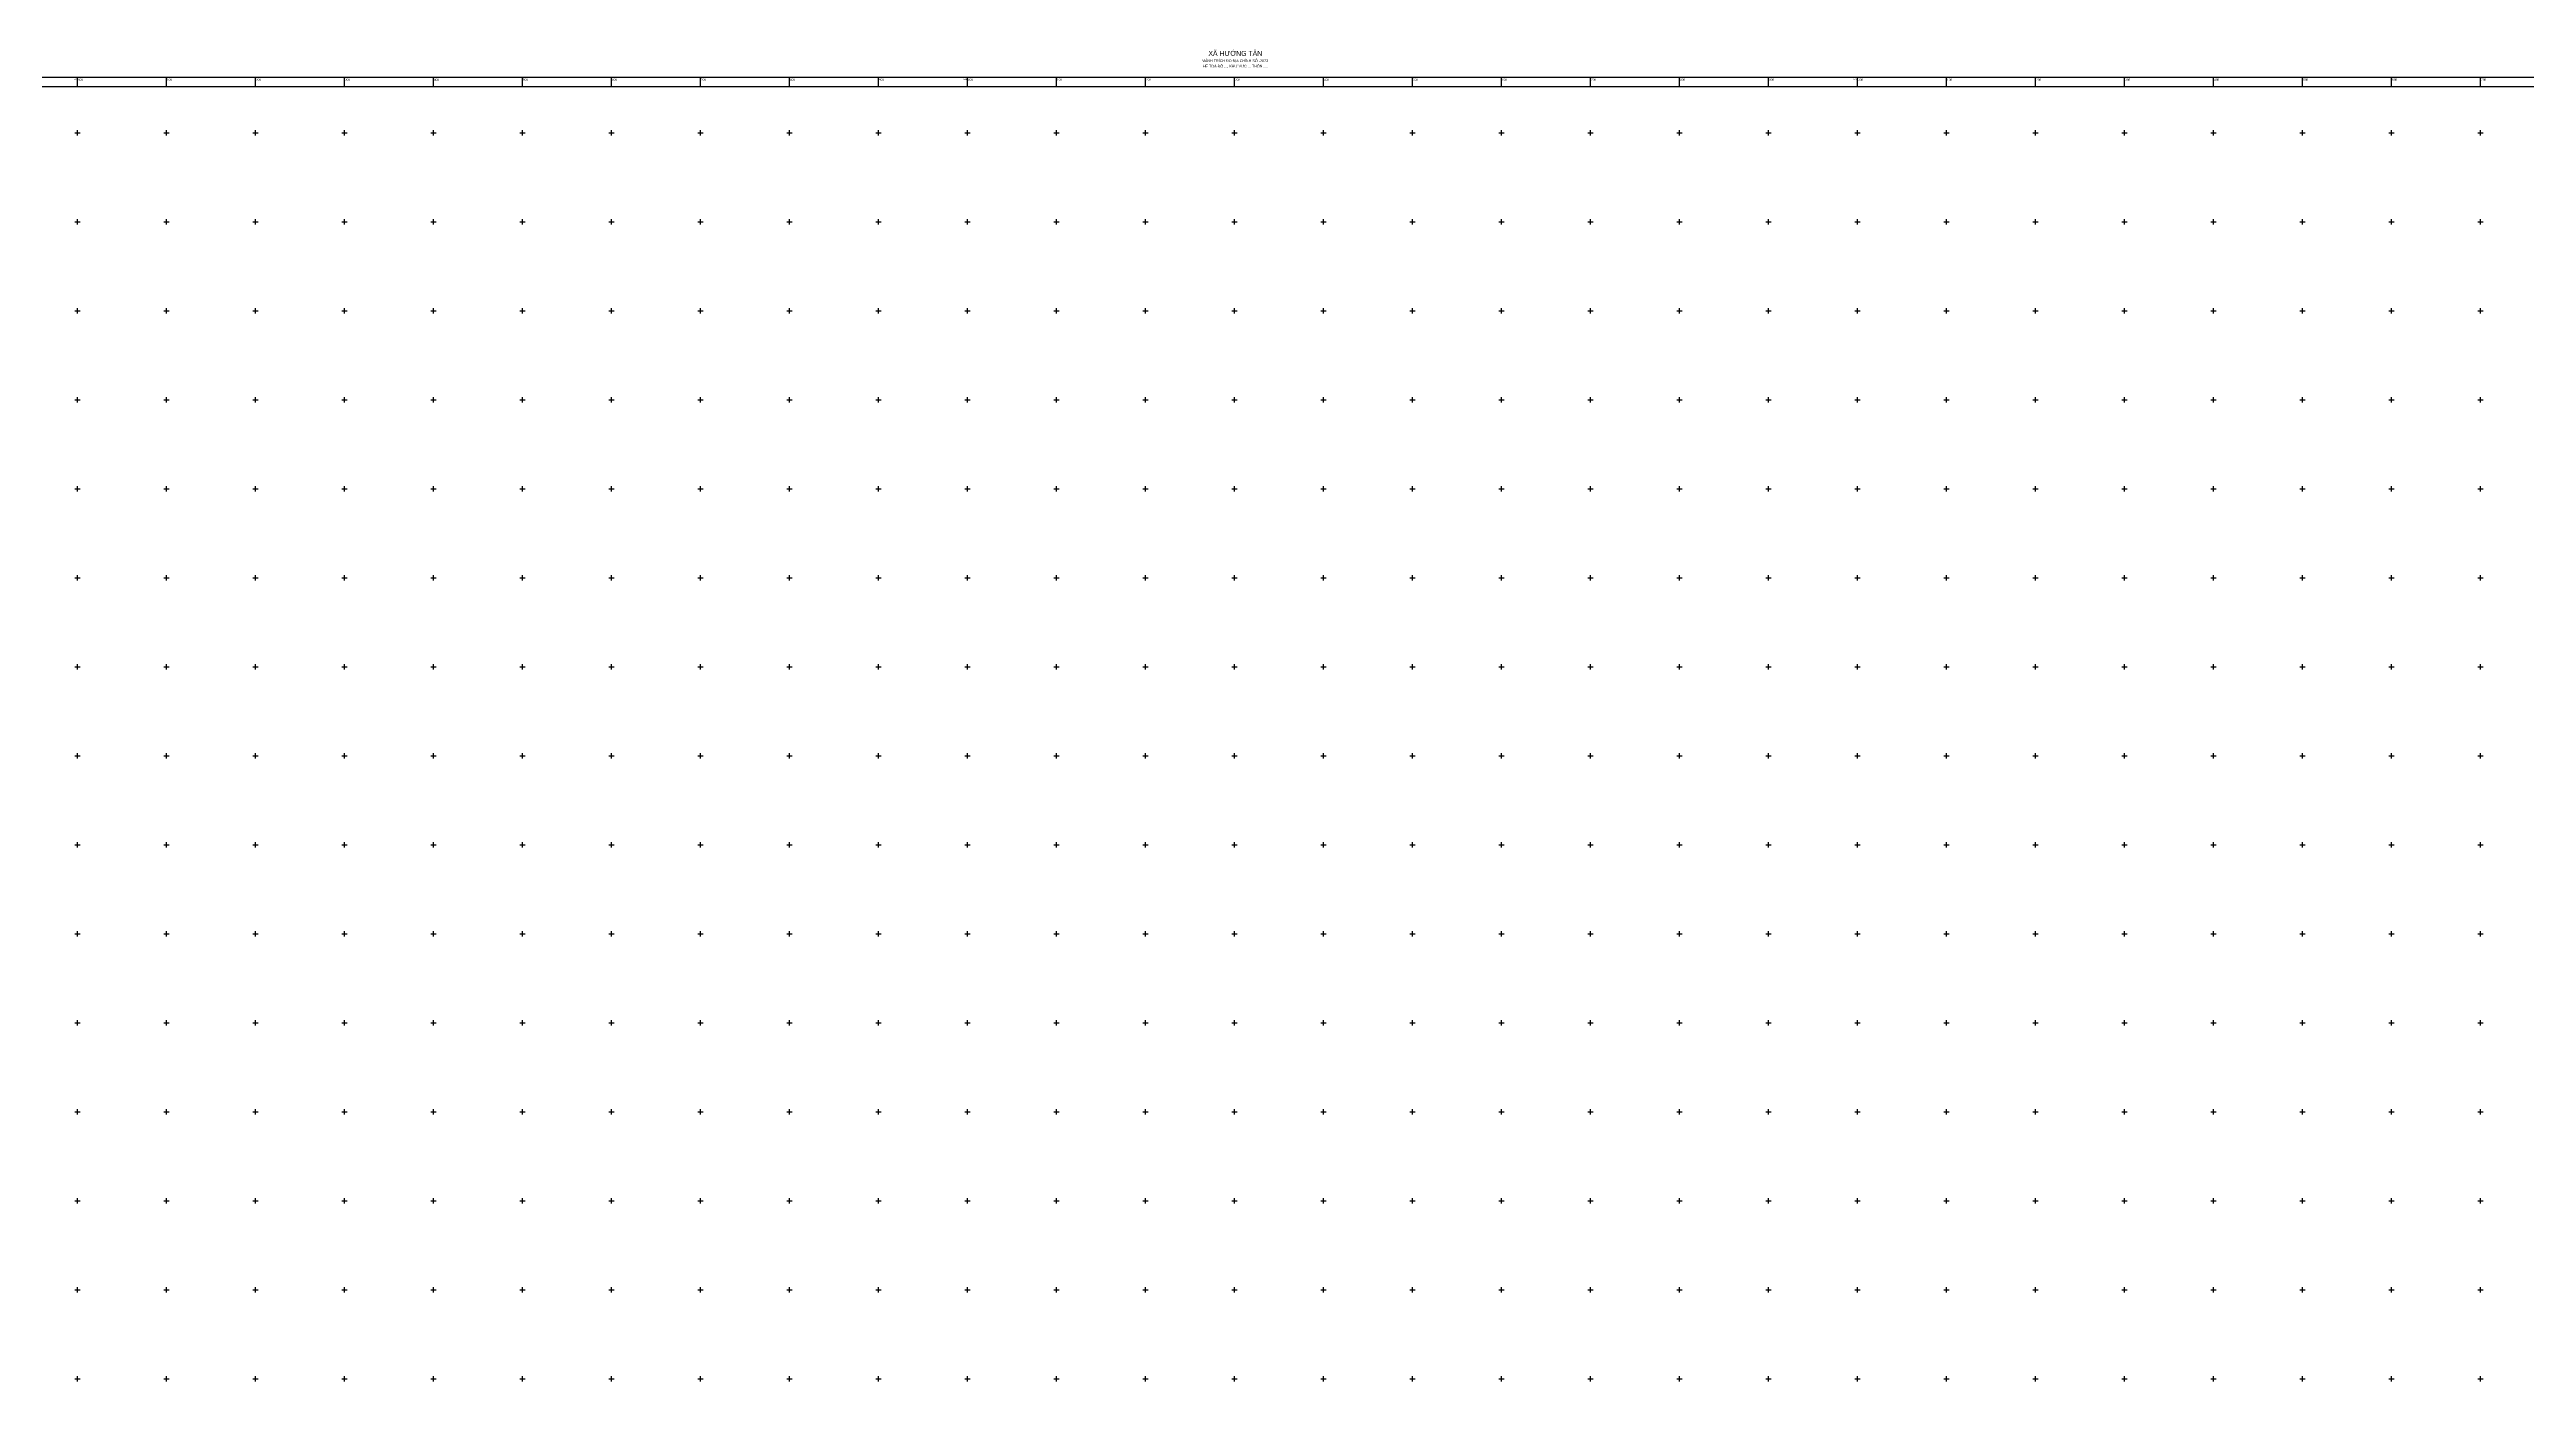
# Model space of a CAD drawing. Extents: x 542197 to 550482, y 1822129 to 1845893.
# Drawn here: x 544969 to 547751, y 1844381 to 1845893 of the extents above; entities that cross this region are included whole.
import ezdxf

# ---------------------------------------------------------------- set-up
doc = ezdxf.new("R2010")
doc.units = 0
doc.layers.add('Level 63', color=7, linetype='Continuous')

msp = doc.modelspace()

# ---------------------------------------------------------------- linework, layer by layer
at = {"layer": 'Level 63'}
for p, q in [((545000, 1845851.8), (545000, 1845862.3)), ((545100, 1845851.8), (545100, 1845862.3)), ((545200, 1845851.8), (545200, 1845862.3)), ((545300, 1845851.8), (545300, 1845862.3)), ((545400, 1845851.8), (545400, 1845862.3)), ((545500, 1845851.8), (545500, 1845862.3)), ((545600, 1845851.8), (545600, 1845862.3)), ((545700, 1845851.8), (545700, 1845862.3)), ((545800, 1845851.8), (545800, 1845862.3)), ((545900, 1845851.8), (545900, 1845862.3)), ((546000, 1845851.8), (546000, 1845862.3)), ((546100, 1845851.8), (546100, 1845862.3)), ((546200, 1845851.8), (546200, 1845862.3)), ((546300, 1845851.8), (546300, 1845862.3)), ((546400, 1845851.8), (546400, 1845862.3)), ((546500, 1845851.8), (546500, 1845862.3)), ((546600, 1845851.8), (546600, 1845862.3)), ((546700, 1845851.8), (546700, 1845862.3)), ((546800, 1845851.8), (546800, 1845862.3)), ((546900, 1845851.8), (546900, 1845862.3)), ((547000, 1845851.8), (547000, 1845862.3)), ((547100, 1845851.8), (547100, 1845862.3)), ((547200, 1845851.8), (547200, 1845862.3)), ((547300, 1845851.8), (547300, 1845862.3)), ((547400, 1845851.8), (547400, 1845862.3)), ((547500, 1845851.8), (547500, 1845862.3)), ((547600, 1845851.8), (547600, 1845862.3)), ((547700, 1845851.8), (547700, 1845862.3)), ((544997, 1845800), (545003, 1845800)), ((545000, 1845797), (545000, 1845803)), ((545097, 1845800), (545103, 1845800)), ((545100, 1845797), (545100, 1845803)), ((545197, 1845800), (545203, 1845800)), ((545200, 1845797), (545200, 1845803)), ((545297, 1845800), (545303, 1845800)), ((545300, 1845797), (545300, 1845803)), ((545397, 1845800), (545403, 1845800)), ((545400, 1845797), (545400, 1845803)), ((545497, 1845800), (545503, 1845800)), ((545500, 1845797), (545500, 1845803)), ((545597, 1845800), (545603, 1845800)), ((545600, 1845797), (545600, 1845803)), ((545697, 1845800), (545703, 1845800)), ((545700, 1845797), (545700, 1845803)), ((545797, 1845800), (545803, 1845800)), ((545800, 1845797), (545800, 1845803)), ((545897, 1845800), (545903, 1845800)), ((545900, 1845797), (545900, 1845803)), ((545997, 1845800), (546003, 1845800)), ((546000, 1845797), (546000, 1845803)), ((546097, 1845800), (546103, 1845800)), ((546100, 1845797), (546100, 1845803)), ((546197, 1845800), (546203, 1845800)), ((546200, 1845797), (546200, 1845803)), ((546297, 1845800), (546303, 1845800)), ((546300, 1845797), (546300, 1845803)), ((546397, 1845800), (546403, 1845800)), ((546400, 1845797), (546400, 1845803)), ((546497, 1845800), (546503, 1845800)), ((546500, 1845797), (546500, 1845803)), ((546597, 1845800), (546603, 1845800)), ((546600, 1845797), (546600, 1845803)), ((546697, 1845800), (546703, 1845800)), ((546700, 1845797), (546700, 1845803)), ((546797, 1845800), (546803, 1845800)), ((546800, 1845797), (546800, 1845803)), ((546897, 1845800), (546903, 1845800)), ((546900, 1845797), (546900, 1845803)), ((546997, 1845800), (547003, 1845800)), ((547000, 1845797), (547000, 1845803)), ((547097, 1845800), (547103, 1845800)), ((547100, 1845797), (547100, 1845803)), ((547197, 1845800), (547203, 1845800)), ((547200, 1845797), (547200, 1845803)), ((547297, 1845800), (547303, 1845800)), ((547300, 1845797), (547300, 1845803)), ((547397, 1845800), (547403, 1845800)), ((547400, 1845797), (547400, 1845803)), ((547497, 1845800), (547503, 1845800)), ((547500, 1845797), (547500, 1845803)), ((547597, 1845800), (547603, 1845800)), ((547600, 1845797), (547600, 1845803)), ((547697, 1845800), (547703, 1845800)), ((547700, 1845797), (547700, 1845803)), ((544997, 1845700), (545003, 1845700)), ((545000, 1845697), (545000, 1845703)), ((545097, 1845700), (545103, 1845700)), ((545100, 1845697), (545100, 1845703)), ((545197, 1845700), (545203, 1845700)), ((545200, 1845697), (545200, 1845703)), ((545297, 1845700), (545303, 1845700)), ((545300, 1845697), (545300, 1845703)), ((545397, 1845700), (545403, 1845700)), ((545400, 1845697), (545400, 1845703)), ((545497, 1845700), (545503, 1845700)), ((545500, 1845697), (545500, 1845703)), ((545597, 1845700), (545603, 1845700)), ((545600, 1845697), (545600, 1845703)), ((545697, 1845700), (545703, 1845700)), ((545700, 1845697), (545700, 1845703)), ((545797, 1845700), (545803, 1845700)), ((545800, 1845697), (545800, 1845703)), ((545897, 1845700), (545903, 1845700)), ((545900, 1845697), (545900, 1845703)), ((545997, 1845700), (546003, 1845700)), ((546000, 1845697), (546000, 1845703)), ((546097, 1845700), (546103, 1845700)), ((546100, 1845697), (546100, 1845703)), ((546197, 1845700), (546203, 1845700)), ((546200, 1845697), (546200, 1845703)), ((546297, 1845700), (546303, 1845700)), ((546300, 1845697), (546300, 1845703)), ((546397, 1845700), (546403, 1845700)), ((546400, 1845697), (546400, 1845703)), ((546497, 1845700), (546503, 1845700)), ((546500, 1845697), (546500, 1845703)), ((546597, 1845700), (546603, 1845700)), ((546600, 1845697), (546600, 1845703)), ((546697, 1845700), (546703, 1845700)), ((546700, 1845697), (546700, 1845703)), ((546797, 1845700), (546803, 1845700)), ((546800, 1845697), (546800, 1845703)), ((546897, 1845700), (546903, 1845700)), ((546900, 1845697), (546900, 1845703)), ((546997, 1845700), (547003, 1845700)), ((547000, 1845697), (547000, 1845703)), ((547097, 1845700), (547103, 1845700)), ((547100, 1845697), (547100, 1845703)), ((547197, 1845700), (547203, 1845700)), ((547200, 1845697), (547200, 1845703)), ((547297, 1845700), (547303, 1845700)), ((547300, 1845697), (547300, 1845703)), ((547397, 1845700), (547403, 1845700)), ((547400, 1845697), (547400, 1845703)), ((547497, 1845700), (547503, 1845700)), ((547500, 1845697), (547500, 1845703)), ((547597, 1845700), (547603, 1845700)), ((547600, 1845697), (547600, 1845703)), ((547697, 1845700), (547703, 1845700)), ((547700, 1845697), (547700, 1845703)), ((544997, 1845600), (545003, 1845600)), ((545000, 1845597), (545000, 1845603)), ((545097, 1845600), (545103, 1845600)), ((545100, 1845597), (545100, 1845603)), ((545197, 1845600), (545203, 1845600)), ((545200, 1845597), (545200, 1845603)), ((545297, 1845600), (545303, 1845600)), ((545300, 1845597), (545300, 1845603)), ((545397, 1845600), (545403, 1845600)), ((545400, 1845597), (545400, 1845603)), ((545497, 1845600), (545503, 1845600)), ((545500, 1845597), (545500, 1845603)), ((545597, 1845600), (545603, 1845600)), ((545600, 1845597), (545600, 1845603)), ((545697, 1845600), (545703, 1845600)), ((545700, 1845597), (545700, 1845603)), ((545797, 1845600), (545803, 1845600)), ((545800, 1845597), (545800, 1845603)), ((545897, 1845600), (545903, 1845600)), ((545900, 1845597), (545900, 1845603)), ((545997, 1845600), (546003, 1845600)), ((546000, 1845597), (546000, 1845603)), ((546097, 1845600), (546103, 1845600)), ((546100, 1845597), (546100, 1845603)), ((546197, 1845600), (546203, 1845600)), ((546200, 1845597), (546200, 1845603)), ((546297, 1845600), (546303, 1845600)), ((546300, 1845597), (546300, 1845603)), ((546397, 1845600), (546403, 1845600)), ((546400, 1845597), (546400, 1845603)), ((546497, 1845600), (546503, 1845600)), ((546500, 1845597), (546500, 1845603)), ((546597, 1845600), (546603, 1845600)), ((546600, 1845597), (546600, 1845603)), ((546697, 1845600), (546703, 1845600)), ((546700, 1845597), (546700, 1845603)), ((546797, 1845600), (546803, 1845600)), ((546800, 1845597), (546800, 1845603)), ((546897, 1845600), (546903, 1845600)), ((546900, 1845597), (546900, 1845603)), ((546997, 1845600), (547003, 1845600)), ((547000, 1845597), (547000, 1845603)), ((547097, 1845600), (547103, 1845600)), ((547100, 1845597), (547100, 1845603)), ((547197, 1845600), (547203, 1845600)), ((547200, 1845597), (547200, 1845603)), ((547297, 1845600), (547303, 1845600)), ((547300, 1845597), (547300, 1845603)), ((547397, 1845600), (547403, 1845600)), ((547400, 1845597), (547400, 1845603)), ((547497, 1845600), (547503, 1845600)), ((547500, 1845597), (547500, 1845603)), ((547597, 1845600), (547603, 1845600)), ((547600, 1845597), (547600, 1845603)), ((547697, 1845600), (547703, 1845600)), ((547700, 1845597), (547700, 1845603)), ((544997, 1845500), (545003, 1845500)), ((545000, 1845497), (545000, 1845503)), ((545097, 1845500), (545103, 1845500)), ((545100, 1845497), (545100, 1845503)), ((545197, 1845500), (545203, 1845500)), ((545200, 1845497), (545200, 1845503)), ((545297, 1845500), (545303, 1845500)), ((545300, 1845497), (545300, 1845503)), ((545397, 1845500), (545403, 1845500)), ((545400, 1845497), (545400, 1845503)), ((545497, 1845500), (545503, 1845500)), ((545500, 1845497), (545500, 1845503)), ((545597, 1845500), (545603, 1845500)), ((545600, 1845497), (545600, 1845503)), ((545697, 1845500), (545703, 1845500)), ((545700, 1845497), (545700, 1845503)), ((545797, 1845500), (545803, 1845500)), ((545800, 1845497), (545800, 1845503)), ((545897, 1845500), (545903, 1845500)), ((545900, 1845497), (545900, 1845503)), ((545997, 1845500), (546003, 1845500)), ((546000, 1845497), (546000, 1845503)), ((546097, 1845500), (546103, 1845500)), ((546100, 1845497), (546100, 1845503)), ((546197, 1845500), (546203, 1845500)), ((546200, 1845497), (546200, 1845503)), ((546297, 1845500), (546303, 1845500)), ((546300, 1845497), (546300, 1845503)), ((546397, 1845500), (546403, 1845500)), ((546400, 1845497), (546400, 1845503)), ((546497, 1845500), (546503, 1845500)), ((546500, 1845497), (546500, 1845503)), ((546597, 1845500), (546603, 1845500)), ((546600, 1845497), (546600, 1845503)), ((546697, 1845500), (546703, 1845500)), ((546700, 1845497), (546700, 1845503)), ((546797, 1845500), (546803, 1845500)), ((546800, 1845497), (546800, 1845503)), ((546897, 1845500), (546903, 1845500)), ((546900, 1845497), (546900, 1845503)), ((546997, 1845500), (547003, 1845500)), ((547000, 1845497), (547000, 1845503)), ((547097, 1845500), (547103, 1845500)), ((547100, 1845497), (547100, 1845503)), ((547197, 1845500), (547203, 1845500)), ((547200, 1845497), (547200, 1845503)), ((547297, 1845500), (547303, 1845500)), ((547300, 1845497), (547300, 1845503)), ((547397, 1845500), (547403, 1845500)), ((547400, 1845497), (547400, 1845503)), ((547497, 1845500), (547503, 1845500)), ((547500, 1845497), (547500, 1845503)), ((547597, 1845500), (547603, 1845500)), ((547600, 1845497), (547600, 1845503)), ((547697, 1845500), (547703, 1845500)), ((547700, 1845497), (547700, 1845503)), ((545000, 1845397), (545000, 1845403)), ((545100, 1845397), (545100, 1845403)), ((545200, 1845397), (545200, 1845403)), ((545300, 1845397), (545300, 1845403)), ((545400, 1845397), (545400, 1845403)), ((545500, 1845397), (545500, 1845403)), ((545600, 1845397), (545600, 1845403)), ((545700, 1845397), (545700, 1845403)), ((545800, 1845397), (545800, 1845403)), ((545900, 1845397), (545900, 1845403)), ((546000, 1845397), (546000, 1845403)), ((546100, 1845397), (546100, 1845403)), ((546200, 1845397), (546200, 1845403)), ((546300, 1845397), (546300, 1845403)), ((546400, 1845397), (546400, 1845403)), ((546500, 1845397), (546500, 1845403)), ((546600, 1845397), (546600, 1845403)), ((546700, 1845397), (546700, 1845403)), ((546800, 1845397), (546800, 1845403)), ((546900, 1845397), (546900, 1845403)), ((547000, 1845397), (547000, 1845403)), ((547100, 1845397), (547100, 1845403)), ((547200, 1845397), (547200, 1845403)), ((547300, 1845397), (547300, 1845403)), ((547400, 1845397), (547400, 1845403)), ((547500, 1845397), (547500, 1845403)), ((547600, 1845397), (547600, 1845403)), ((547700, 1845397), (547700, 1845403)), ((544997, 1845400), (545003, 1845400)), ((545097, 1845400), (545103, 1845400)), ((545197, 1845400), (545203, 1845400)), ((545297, 1845400), (545303, 1845400)), ((545397, 1845400), (545403, 1845400)), ((545497, 1845400), (545503, 1845400)), ((545597, 1845400), (545603, 1845400)), ((545697, 1845400), (545703, 1845400)), ((545797, 1845400), (545803, 1845400)), ((545897, 1845400), (545903, 1845400)), ((545997, 1845400), (546003, 1845400)), ((546097, 1845400), (546103, 1845400)), ((546197, 1845400), (546203, 1845400)), ((546297, 1845400), (546303, 1845400)), ((546397, 1845400), (546403, 1845400)), ((546497, 1845400), (546503, 1845400)), ((546597, 1845400), (546603, 1845400)), ((546697, 1845400), (546703, 1845400)), ((546797, 1845400), (546803, 1845400)), ((546897, 1845400), (546903, 1845400)), ((546997, 1845400), (547003, 1845400)), ((547097, 1845400), (547103, 1845400)), ((547197, 1845400), (547203, 1845400)), ((547297, 1845400), (547303, 1845400)), ((547397, 1845400), (547403, 1845400)), ((547497, 1845400), (547503, 1845400)), ((547597, 1845400), (547603, 1845400)), ((547697, 1845400), (547703, 1845400)), ((544997, 1845300), (545003, 1845300)), ((545000, 1845297), (545000, 1845303)), ((545097, 1845300), (545103, 1845300)), ((545100, 1845297), (545100, 1845303)), ((545197, 1845300), (545203, 1845300)), ((545200, 1845297), (545200, 1845303)), ((545297, 1845300), (545303, 1845300)), ((545300, 1845297), (545300, 1845303)), ((545397, 1845300), (545403, 1845300)), ((545400, 1845297), (545400, 1845303)), ((545497, 1845300), (545503, 1845300)), ((545500, 1845297), (545500, 1845303)), ((545597, 1845300), (545603, 1845300)), ((545600, 1845297), (545600, 1845303)), ((545697, 1845300), (545703, 1845300)), ((545700, 1845297), (545700, 1845303)), ((545797, 1845300), (545803, 1845300)), ((545800, 1845297), (545800, 1845303)), ((545897, 1845300), (545903, 1845300)), ((545900, 1845297), (545900, 1845303)), ((545997, 1845300), (546003, 1845300)), ((546000, 1845297), (546000, 1845303)), ((546097, 1845300), (546103, 1845300)), ((546100, 1845297), (546100, 1845303)), ((546197, 1845300), (546203, 1845300)), ((546200, 1845297), (546200, 1845303)), ((546297, 1845300), (546303, 1845300)), ((546300, 1845297), (546300, 1845303)), ((546397, 1845300), (546403, 1845300)), ((546400, 1845297), (546400, 1845303)), ((546497, 1845300), (546503, 1845300)), ((546500, 1845297), (546500, 1845303)), ((546597, 1845300), (546603, 1845300)), ((546600, 1845297), (546600, 1845303)), ((546697, 1845300), (546703, 1845300)), ((546700, 1845297), (546700, 1845303)), ((546797, 1845300), (546803, 1845300)), ((546800, 1845297), (546800, 1845303)), ((546897, 1845300), (546903, 1845300)), ((546900, 1845297), (546900, 1845303)), ((546997, 1845300), (547003, 1845300)), ((547000, 1845297), (547000, 1845303)), ((547097, 1845300), (547103, 1845300)), ((547100, 1845297), (547100, 1845303)), ((547197, 1845300), (547203, 1845300)), ((547200, 1845297), (547200, 1845303)), ((547297, 1845300), (547303, 1845300)), ((547300, 1845297), (547300, 1845303)), ((547397, 1845300), (547403, 1845300)), ((547400, 1845297), (547400, 1845303)), ((547497, 1845300), (547503, 1845300)), ((547500, 1845297), (547500, 1845303)), ((547597, 1845300), (547603, 1845300)), ((547600, 1845297), (547600, 1845303)), ((547697, 1845300), (547703, 1845300)), ((547700, 1845297), (547700, 1845303)), ((544997, 1845200), (545003, 1845200)), ((545000, 1845197), (545000, 1845203)), ((545097, 1845200), (545103, 1845200)), ((545100, 1845197), (545100, 1845203)), ((545197, 1845200), (545203, 1845200)), ((545200, 1845197), (545200, 1845203)), ((545297, 1845200), (545303, 1845200)), ((545300, 1845197), (545300, 1845203)), ((545397, 1845200), (545403, 1845200)), ((545400, 1845197), (545400, 1845203)), ((545497, 1845200), (545503, 1845200)), ((545500, 1845197), (545500, 1845203)), ((545597, 1845200), (545603, 1845200)), ((545600, 1845197), (545600, 1845203)), ((545697, 1845200), (545703, 1845200)), ((545700, 1845197), (545700, 1845203)), ((545797, 1845200), (545803, 1845200)), ((545800, 1845197), (545800, 1845203)), ((545897, 1845200), (545903, 1845200)), ((545900, 1845197), (545900, 1845203)), ((545997, 1845200), (546003, 1845200)), ((546000, 1845197), (546000, 1845203)), ((546097, 1845200), (546103, 1845200)), ((546100, 1845197), (546100, 1845203)), ((546197, 1845200), (546203, 1845200)), ((546200, 1845197), (546200, 1845203)), ((546297, 1845200), (546303, 1845200)), ((546300, 1845197), (546300, 1845203)), ((546397, 1845200), (546403, 1845200)), ((546400, 1845197), (546400, 1845203)), ((546497, 1845200), (546503, 1845200)), ((546500, 1845197), (546500, 1845203)), ((546597, 1845200), (546603, 1845200)), ((546600, 1845197), (546600, 1845203)), ((546697, 1845200), (546703, 1845200)), ((546700, 1845197), (546700, 1845203)), ((546797, 1845200), (546803, 1845200)), ((546800, 1845197), (546800, 1845203)), ((546897, 1845200), (546903, 1845200)), ((546900, 1845197), (546900, 1845203)), ((546997, 1845200), (547003, 1845200)), ((547000, 1845197), (547000, 1845203)), ((547097, 1845200), (547103, 1845200)), ((547100, 1845197), (547100, 1845203)), ((547197, 1845200), (547203, 1845200)), ((547200, 1845197), (547200, 1845203)), ((547297, 1845200), (547303, 1845200)), ((547300, 1845197), (547300, 1845203)), ((547397, 1845200), (547403, 1845200)), ((547400, 1845197), (547400, 1845203)), ((547497, 1845200), (547503, 1845200)), ((547500, 1845197), (547500, 1845203)), ((547597, 1845200), (547603, 1845200)), ((547600, 1845197), (547600, 1845203)), ((547697, 1845200), (547703, 1845200)), ((547700, 1845197), (547700, 1845203)), ((544997, 1845100), (545003, 1845100)), ((545000, 1845097), (545000, 1845103)), ((545097, 1845100), (545103, 1845100)), ((545100, 1845097), (545100, 1845103)), ((545197, 1845100), (545203, 1845100)), ((545200, 1845097), (545200, 1845103)), ((545297, 1845100), (545303, 1845100)), ((545300, 1845097), (545300, 1845103)), ((545397, 1845100), (545403, 1845100)), ((545400, 1845097), (545400, 1845103)), ((545497, 1845100), (545503, 1845100)), ((545500, 1845097), (545500, 1845103)), ((545597, 1845100), (545603, 1845100)), ((545600, 1845097), (545600, 1845103)), ((545697, 1845100), (545703, 1845100)), ((545700, 1845097), (545700, 1845103)), ((545797, 1845100), (545803, 1845100)), ((545800, 1845097), (545800, 1845103)), ((545897, 1845100), (545903, 1845100)), ((545900, 1845097), (545900, 1845103)), ((545997, 1845100), (546003, 1845100)), ((546000, 1845097), (546000, 1845103)), ((546097, 1845100), (546103, 1845100)), ((546100, 1845097), (546100, 1845103)), ((546197, 1845100), (546203, 1845100)), ((546200, 1845097), (546200, 1845103)), ((546297, 1845100), (546303, 1845100)), ((546300, 1845097), (546300, 1845103)), ((546397, 1845100), (546403, 1845100)), ((546400, 1845097), (546400, 1845103)), ((546497, 1845100), (546503, 1845100)), ((546500, 1845097), (546500, 1845103)), ((546597, 1845100), (546603, 1845100)), ((546600, 1845097), (546600, 1845103)), ((546697, 1845100), (546703, 1845100)), ((546700, 1845097), (546700, 1845103)), ((546797, 1845100), (546803, 1845100)), ((546800, 1845097), (546800, 1845103)), ((546897, 1845100), (546903, 1845100)), ((546900, 1845097), (546900, 1845103)), ((546997, 1845100), (547003, 1845100)), ((547000, 1845097), (547000, 1845103)), ((547097, 1845100), (547103, 1845100)), ((547100, 1845097), (547100, 1845103)), ((547197, 1845100), (547203, 1845100)), ((547200, 1845097), (547200, 1845103)), ((547297, 1845100), (547303, 1845100)), ((547300, 1845097), (547300, 1845103)), ((547397, 1845100), (547403, 1845100)), ((547400, 1845097), (547400, 1845103)), ((547497, 1845100), (547503, 1845100)), ((547500, 1845097), (547500, 1845103)), ((547597, 1845100), (547603, 1845100)), ((547600, 1845097), (547600, 1845103)), ((547697, 1845100), (547703, 1845100)), ((547700, 1845097), (547700, 1845103)), ((544997, 1845000), (545003, 1845000)), ((545000, 1844997), (545000, 1845003)), ((545097, 1845000), (545103, 1845000)), ((545100, 1844997), (545100, 1845003)), ((545197, 1845000), (545203, 1845000)), ((545200, 1844997), (545200, 1845003)), ((545297, 1845000), (545303, 1845000)), ((545300, 1844997), (545300, 1845003)), ((545397, 1845000), (545403, 1845000)), ((545400, 1844997), (545400, 1845003)), ((545497, 1845000), (545503, 1845000)), ((545500, 1844997), (545500, 1845003)), ((545597, 1845000), (545603, 1845000)), ((545600, 1844997), (545600, 1845003)), ((545697, 1845000), (545703, 1845000)), ((545700, 1844997), (545700, 1845003)), ((545797, 1845000), (545803, 1845000)), ((545800, 1844997), (545800, 1845003)), ((545897, 1845000), (545903, 1845000)), ((545900, 1844997), (545900, 1845003)), ((545997, 1845000), (546003, 1845000)), ((546000, 1844997), (546000, 1845003)), ((546097, 1845000), (546103, 1845000)), ((546100, 1844997), (546100, 1845003)), ((546197, 1845000), (546203, 1845000)), ((546200, 1844997), (546200, 1845003)), ((546297, 1845000), (546303, 1845000)), ((546300, 1844997), (546300, 1845003)), ((546397, 1845000), (546403, 1845000)), ((546400, 1844997), (546400, 1845003)), ((546497, 1845000), (546503, 1845000)), ((546500, 1844997), (546500, 1845003)), ((546597, 1845000), (546603, 1845000)), ((546600, 1844997), (546600, 1845003)), ((546697, 1845000), (546703, 1845000)), ((546700, 1844997), (546700, 1845003)), ((546797, 1845000), (546803, 1845000)), ((546800, 1844997), (546800, 1845003)), ((546897, 1845000), (546903, 1845000)), ((546900, 1844997), (546900, 1845003)), ((546997, 1845000), (547003, 1845000)), ((547000, 1844997), (547000, 1845003)), ((547097, 1845000), (547103, 1845000)), ((547100, 1844997), (547100, 1845003)), ((547197, 1845000), (547203, 1845000)), ((547200, 1844997), (547200, 1845003)), ((547297, 1845000), (547303, 1845000)), ((547300, 1844997), (547300, 1845003)), ((547397, 1845000), (547403, 1845000)), ((547400, 1844997), (547400, 1845003)), ((547497, 1845000), (547503, 1845000)), ((547500, 1844997), (547500, 1845003)), ((547597, 1845000), (547603, 1845000)), ((547600, 1844997), (547600, 1845003)), ((547697, 1845000), (547703, 1845000)), ((547700, 1844997), (547700, 1845003)), ((545000, 1844897), (545000, 1844903)), ((545100, 1844897), (545100, 1844903)), ((545200, 1844897), (545200, 1844903)), ((545300, 1844897), (545300, 1844903)), ((545400, 1844897), (545400, 1844903)), ((545500, 1844897), (545500, 1844903)), ((545600, 1844897), (545600, 1844903)), ((545700, 1844897), (545700, 1844903)), ((545800, 1844897), (545800, 1844903)), ((545900, 1844897), (545900, 1844903)), ((546000, 1844897), (546000, 1844903)), ((546100, 1844897), (546100, 1844903)), ((546200, 1844897), (546200, 1844903)), ((546300, 1844897), (546300, 1844903)), ((546400, 1844897), (546400, 1844903)), ((546500, 1844897), (546500, 1844903)), ((546600, 1844897), (546600, 1844903)), ((546700, 1844897), (546700, 1844903)), ((546800, 1844897), (546800, 1844903)), ((546900, 1844897), (546900, 1844903)), ((547000, 1844897), (547000, 1844903)), ((547100, 1844897), (547100, 1844903)), ((547200, 1844897), (547200, 1844903)), ((547300, 1844897), (547300, 1844903)), ((547400, 1844897), (547400, 1844903)), ((547500, 1844897), (547500, 1844903)), ((547600, 1844897), (547600, 1844903)), ((547700, 1844897), (547700, 1844903)), ((544997, 1844900), (545003, 1844900)), ((545097, 1844900), (545103, 1844900)), ((545197, 1844900), (545203, 1844900)), ((545297, 1844900), (545303, 1844900)), ((545397, 1844900), (545403, 1844900)), ((545497, 1844900), (545503, 1844900)), ((545597, 1844900), (545603, 1844900)), ((545697, 1844900), (545703, 1844900)), ((545797, 1844900), (545803, 1844900)), ((545897, 1844900), (545903, 1844900)), ((545997, 1844900), (546003, 1844900)), ((546097, 1844900), (546103, 1844900)), ((546197, 1844900), (546203, 1844900)), ((546297, 1844900), (546303, 1844900)), ((546397, 1844900), (546403, 1844900)), ((546497, 1844900), (546503, 1844900)), ((546597, 1844900), (546603, 1844900)), ((546697, 1844900), (546703, 1844900)), ((546797, 1844900), (546803, 1844900)), ((546897, 1844900), (546903, 1844900)), ((546997, 1844900), (547003, 1844900)), ((547097, 1844900), (547103, 1844900)), ((547197, 1844900), (547203, 1844900)), ((547297, 1844900), (547303, 1844900)), ((547397, 1844900), (547403, 1844900)), ((547497, 1844900), (547503, 1844900)), ((547597, 1844900), (547603, 1844900)), ((547697, 1844900), (547703, 1844900)), ((544997, 1844800), (545003, 1844800)), ((545000, 1844797), (545000, 1844803)), ((545097, 1844800), (545103, 1844800)), ((545100, 1844797), (545100, 1844803)), ((545197, 1844800), (545203, 1844800)), ((545200, 1844797), (545200, 1844803)), ((545297, 1844800), (545303, 1844800)), ((545300, 1844797), (545300, 1844803)), ((545397, 1844800), (545403, 1844800)), ((545400, 1844797), (545400, 1844803)), ((545497, 1844800), (545503, 1844800)), ((545500, 1844797), (545500, 1844803)), ((545597, 1844800), (545603, 1844800)), ((545600, 1844797), (545600, 1844803)), ((545697, 1844800), (545703, 1844800)), ((545700, 1844797), (545700, 1844803)), ((545797, 1844800), (545803, 1844800)), ((545800, 1844797), (545800, 1844803)), ((545897, 1844800), (545903, 1844800)), ((545900, 1844797), (545900, 1844803)), ((545997, 1844800), (546003, 1844800)), ((546000, 1844797), (546000, 1844803)), ((546097, 1844800), (546103, 1844800)), ((546100, 1844797), (546100, 1844803)), ((546197, 1844800), (546203, 1844800)), ((546200, 1844797), (546200, 1844803)), ((546297, 1844800), (546303, 1844800)), ((546300, 1844797), (546300, 1844803)), ((546397, 1844800), (546403, 1844800)), ((546400, 1844797), (546400, 1844803)), ((546497, 1844800), (546503, 1844800)), ((546500, 1844797), (546500, 1844803)), ((546597, 1844800), (546603, 1844800)), ((546600, 1844797), (546600, 1844803)), ((546697, 1844800), (546703, 1844800)), ((546700, 1844797), (546700, 1844803)), ((546797, 1844800), (546803, 1844800)), ((546800, 1844797), (546800, 1844803)), ((546897, 1844800), (546903, 1844800)), ((546900, 1844797), (546900, 1844803)), ((546997, 1844800), (547003, 1844800)), ((547000, 1844797), (547000, 1844803)), ((547097, 1844800), (547103, 1844800)), ((547100, 1844797), (547100, 1844803)), ((547197, 1844800), (547203, 1844800)), ((547200, 1844797), (547200, 1844803)), ((547297, 1844800), (547303, 1844800)), ((547300, 1844797), (547300, 1844803)), ((547397, 1844800), (547403, 1844800)), ((547400, 1844797), (547400, 1844803)), ((547497, 1844800), (547503, 1844800)), ((547500, 1844797), (547500, 1844803)), ((547597, 1844800), (547603, 1844800)), ((547600, 1844797), (547600, 1844803)), ((547697, 1844800), (547703, 1844800)), ((547700, 1844797), (547700, 1844803)), ((544997, 1844700), (545003, 1844700)), ((545000, 1844697), (545000, 1844703)), ((545097, 1844700), (545103, 1844700)), ((545100, 1844697), (545100, 1844703)), ((545197, 1844700), (545203, 1844700)), ((545200, 1844697), (545200, 1844703)), ((545297, 1844700), (545303, 1844700)), ((545300, 1844697), (545300, 1844703)), ((545397, 1844700), (545403, 1844700)), ((545400, 1844697), (545400, 1844703)), ((545497, 1844700), (545503, 1844700)), ((545500, 1844697), (545500, 1844703)), ((545597, 1844700), (545603, 1844700)), ((545600, 1844697), (545600, 1844703)), ((545697, 1844700), (545703, 1844700)), ((545700, 1844697), (545700, 1844703)), ((545797, 1844700), (545803, 1844700)), ((545800, 1844697), (545800, 1844703)), ((545897, 1844700), (545903, 1844700)), ((545900, 1844697), (545900, 1844703)), ((545997, 1844700), (546003, 1844700)), ((546000, 1844697), (546000, 1844703)), ((546097, 1844700), (546103, 1844700)), ((546100, 1844697), (546100, 1844703)), ((546197, 1844700), (546203, 1844700)), ((546200, 1844697), (546200, 1844703)), ((546297, 1844700), (546303, 1844700)), ((546300, 1844697), (546300, 1844703)), ((546397, 1844700), (546403, 1844700)), ((546400, 1844697), (546400, 1844703)), ((546497, 1844700), (546503, 1844700)), ((546500, 1844697), (546500, 1844703)), ((546597, 1844700), (546603, 1844700)), ((546600, 1844697), (546600, 1844703)), ((546697, 1844700), (546703, 1844700)), ((546700, 1844697), (546700, 1844703)), ((546797, 1844700), (546803, 1844700)), ((546800, 1844697), (546800, 1844703)), ((546897, 1844700), (546903, 1844700)), ((546900, 1844697), (546900, 1844703)), ((546997, 1844700), (547003, 1844700)), ((547000, 1844697), (547000, 1844703)), ((547097, 1844700), (547103, 1844700)), ((547100, 1844697), (547100, 1844703)), ((547197, 1844700), (547203, 1844700)), ((547200, 1844697), (547200, 1844703)), ((547297, 1844700), (547303, 1844700)), ((547300, 1844697), (547300, 1844703)), ((547397, 1844700), (547403, 1844700)), ((547400, 1844697), (547400, 1844703)), ((547497, 1844700), (547503, 1844700)), ((547500, 1844697), (547500, 1844703)), ((547597, 1844700), (547603, 1844700)), ((547600, 1844697), (547600, 1844703)), ((547697, 1844700), (547703, 1844700)), ((547700, 1844697), (547700, 1844703)), ((544997, 1844600), (545003, 1844600)), ((545000, 1844597), (545000, 1844603)), ((545097, 1844600), (545103, 1844600)), ((545100, 1844597), (545100, 1844603)), ((545197, 1844600), (545203, 1844600)), ((545200, 1844597), (545200, 1844603)), ((545297, 1844600), (545303, 1844600)), ((545300, 1844597), (545300, 1844603)), ((545397, 1844600), (545403, 1844600)), ((545400, 1844597), (545400, 1844603)), ((545497, 1844600), (545503, 1844600)), ((545500, 1844597), (545500, 1844603)), ((545597, 1844600), (545603, 1844600)), ((545600, 1844597), (545600, 1844603)), ((545697, 1844600), (545703, 1844600)), ((545700, 1844597), (545700, 1844603)), ((545797, 1844600), (545803, 1844600)), ((545800, 1844597), (545800, 1844603)), ((545897, 1844600), (545903, 1844600)), ((545900, 1844597), (545900, 1844603)), ((545997, 1844600), (546003, 1844600)), ((546000, 1844597), (546000, 1844603)), ((546097, 1844600), (546103, 1844600)), ((546100, 1844597), (546100, 1844603)), ((546197, 1844600), (546203, 1844600)), ((546200, 1844597), (546200, 1844603)), ((546297, 1844600), (546303, 1844600)), ((546300, 1844597), (546300, 1844603)), ((546397, 1844600), (546403, 1844600)), ((546400, 1844597), (546400, 1844603)), ((546497, 1844600), (546503, 1844600)), ((546500, 1844597), (546500, 1844603)), ((546597, 1844600), (546603, 1844600)), ((546600, 1844597), (546600, 1844603)), ((546697, 1844600), (546703, 1844600)), ((546700, 1844597), (546700, 1844603)), ((546797, 1844600), (546803, 1844600)), ((546800, 1844597), (546800, 1844603)), ((546897, 1844600), (546903, 1844600)), ((546900, 1844597), (546900, 1844603)), ((546997, 1844600), (547003, 1844600)), ((547000, 1844597), (547000, 1844603)), ((547097, 1844600), (547103, 1844600)), ((547100, 1844597), (547100, 1844603)), ((547197, 1844600), (547203, 1844600)), ((547200, 1844597), (547200, 1844603)), ((547297, 1844600), (547303, 1844600)), ((547300, 1844597), (547300, 1844603)), ((547397, 1844600), (547403, 1844600)), ((547400, 1844597), (547400, 1844603)), ((547497, 1844600), (547503, 1844600)), ((547500, 1844597), (547500, 1844603)), ((547597, 1844600), (547603, 1844600)), ((547600, 1844597), (547600, 1844603)), ((547697, 1844600), (547703, 1844600)), ((547700, 1844597), (547700, 1844603)), ((544997, 1844500), (545003, 1844500)), ((545000, 1844497), (545000, 1844503)), ((545097, 1844500), (545103, 1844500)), ((545100, 1844497), (545100, 1844503)), ((545197, 1844500), (545203, 1844500)), ((545200, 1844497), (545200, 1844503)), ((545297, 1844500), (545303, 1844500)), ((545300, 1844497), (545300, 1844503)), ((545397, 1844500), (545403, 1844500)), ((545400, 1844497), (545400, 1844503)), ((545497, 1844500), (545503, 1844500)), ((545500, 1844497), (545500, 1844503)), ((545597, 1844500), (545603, 1844500)), ((545600, 1844497), (545600, 1844503)), ((545697, 1844500), (545703, 1844500)), ((545700, 1844497), (545700, 1844503)), ((545797, 1844500), (545803, 1844500)), ((545800, 1844497), (545800, 1844503)), ((545897, 1844500), (545903, 1844500)), ((545900, 1844497), (545900, 1844503)), ((545997, 1844500), (546003, 1844500)), ((546000, 1844497), (546000, 1844503)), ((546097, 1844500), (546103, 1844500)), ((546100, 1844497), (546100, 1844503)), ((546197, 1844500), (546203, 1844500)), ((546200, 1844497), (546200, 1844503)), ((546297, 1844500), (546303, 1844500)), ((546300, 1844497), (546300, 1844503)), ((546397, 1844500), (546403, 1844500)), ((546400, 1844497), (546400, 1844503)), ((546497, 1844500), (546503, 1844500)), ((546500, 1844497), (546500, 1844503)), ((546597, 1844500), (546603, 1844500)), ((546600, 1844497), (546600, 1844503)), ((546697, 1844500), (546703, 1844500)), ((546700, 1844497), (546700, 1844503)), ((546797, 1844500), (546803, 1844500)), ((546800, 1844497), (546800, 1844503)), ((546897, 1844500), (546903, 1844500)), ((546900, 1844497), (546900, 1844503)), ((546997, 1844500), (547003, 1844500)), ((547000, 1844497), (547000, 1844503)), ((547097, 1844500), (547103, 1844500)), ((547100, 1844497), (547100, 1844503)), ((547197, 1844500), (547203, 1844500)), ((547200, 1844497), (547200, 1844503)), ((547297, 1844500), (547303, 1844500)), ((547300, 1844497), (547300, 1844503)), ((547397, 1844500), (547403, 1844500)), ((547400, 1844497), (547400, 1844503)), ((547497, 1844500), (547503, 1844500)), ((547500, 1844497), (547500, 1844503)), ((547597, 1844500), (547603, 1844500)), ((547600, 1844497), (547600, 1844503)), ((547697, 1844500), (547703, 1844500)), ((547700, 1844497), (547700, 1844503)), ((544997, 1844400), (545003, 1844400)), ((545000, 1844397), (545000, 1844403)), ((545097, 1844400), (545103, 1844400)), ((545100, 1844397), (545100, 1844403)), ((545197, 1844400), (545203, 1844400)), ((545200, 1844397), (545200, 1844403)), ((545297, 1844400), (545303, 1844400)), ((545300, 1844397), (545300, 1844403)), ((545397, 1844400), (545403, 1844400)), ((545400, 1844397), (545400, 1844403)), ((545497, 1844400), (545503, 1844400)), ((545500, 1844397), (545500, 1844403)), ((545597, 1844400), (545603, 1844400)), ((545600, 1844397), (545600, 1844403)), ((545697, 1844400), (545703, 1844400)), ((545700, 1844397), (545700, 1844403)), ((545797, 1844400), (545803, 1844400)), ((545800, 1844397), (545800, 1844403)), ((545897, 1844400), (545903, 1844400)), ((545900, 1844397), (545900, 1844403)), ((545997, 1844400), (546003, 1844400)), ((546000, 1844397), (546000, 1844403)), ((546097, 1844400), (546103, 1844400)), ((546100, 1844397), (546100, 1844403)), ((546197, 1844400), (546203, 1844400)), ((546200, 1844397), (546200, 1844403)), ((546297, 1844400), (546303, 1844400)), ((546300, 1844397), (546300, 1844403)), ((546397, 1844400), (546403, 1844400)), ((546400, 1844397), (546400, 1844403)), ((546497, 1844400), (546503, 1844400)), ((546500, 1844397), (546500, 1844403)), ((546597, 1844400), (546603, 1844400)), ((546600, 1844397), (546600, 1844403)), ((546697, 1844400), (546703, 1844400)), ((546700, 1844397), (546700, 1844403)), ((546797, 1844400), (546803, 1844400)), ((546800, 1844397), (546800, 1844403)), ((546897, 1844400), (546903, 1844400)), ((546900, 1844397), (546900, 1844403)), ((546997, 1844400), (547003, 1844400)), ((547000, 1844397), (547000, 1844403)), ((547097, 1844400), (547103, 1844400)), ((547100, 1844397), (547100, 1844403)), ((547197, 1844400), (547203, 1844400)), ((547200, 1844397), (547200, 1844403)), ((547297, 1844400), (547303, 1844400)), ((547300, 1844397), (547300, 1844403)), ((547397, 1844400), (547403, 1844400)), ((547400, 1844397), (547400, 1844403)), ((547497, 1844400), (547503, 1844400)), ((547500, 1844397), (547500, 1844403)), ((547597, 1844400), (547603, 1844400)), ((547600, 1844397), (547600, 1844403)), ((547697, 1844400), (547703, 1844400)), ((547700, 1844397), (547700, 1844403))]:
    msp.add_line(p, q, dxfattribs=at)
for points in [[(542202.4, 1845862.3), (550399.9, 1845862.3), (550399.9, 1839658.4), (542202.4, 1839658.4), (542202.4, 1845862.3)], [(542212.9, 1845851.8), (550389.4, 1845851.8), (550389.4, 1839668.9), (542212.9, 1839668.9), (542212.9, 1845851.8)]]:
    msp.add_lwpolyline(points, dxfattribs=at)

# ---------------------------------------------------------------- texts
for s, height, p in [('MẢNH TRÍCH ĐO ĐỊA CHÍNH SỐ -2023', 3, (546263.3, 1845879.3)), ('HỆ TOẠ ĐỘ ..., KHƯ VỰC ... THÔN ....', 3, (546264.4, 1845873.3)), ('XÃ HƯỚNG TÂN', 5.6, (546270.6, 1845886.3)), ('545', 1.75, (544995.5, 1845859.1)), ('000', 2.5, (545000.5, 1845858.3)), ('100', 2.5, (545100.5, 1845858.3)), ('200', 2.5, (545200.5, 1845858.3)), ('300', 2.5, (545300.5, 1845858.3)), ('400', 2.5, (545400.5, 1845858.3)), ('500', 2.5, (545500.5, 1845858.3)), ('600', 2.5, (545600.5, 1845858.3)), ('700', 2.5, (545700.5, 1845858.3)), ('800', 2.5, (545800.5, 1845858.3)), ('900', 2.5, (545900.5, 1845858.3)), ('546', 1.75, (545995.5, 1845859.1)), ('000', 2.5, (546000.5, 1845858.3)), ('100', 2.5, (546100.5, 1845858.3)), ('200', 2.5, (546200.5, 1845858.3)), ('300', 2.5, (546300.5, 1845858.3)), ('400', 2.5, (546400.5, 1845858.3)), ('500', 2.5, (546500.5, 1845858.3)), ('600', 2.5, (546600.5, 1845858.3)), ('700', 2.5, (546700.5, 1845858.3)), ('800', 2.5, (546800.5, 1845858.3)), ('900', 2.5, (546900.5, 1845858.3)), ('547', 1.75, (546995.5, 1845859.1)), ('000', 2.5, (547000.5, 1845858.3)), ('100', 2.5, (547100.5, 1845858.3)), ('200', 2.5, (547200.5, 1845858.3)), ('300', 2.5, (547300.5, 1845858.3)), ('400', 2.5, (547400.5, 1845858.3)), ('500', 2.5, (547500.5, 1845858.3)), ('600', 2.5, (547600.5, 1845858.3)), ('700', 2.5, (547700.5, 1845858.3))]:
    msp.add_text(s, height=height, dxfattribs=at).set_placement(p)

doc.saveas('drawing.dxf')
